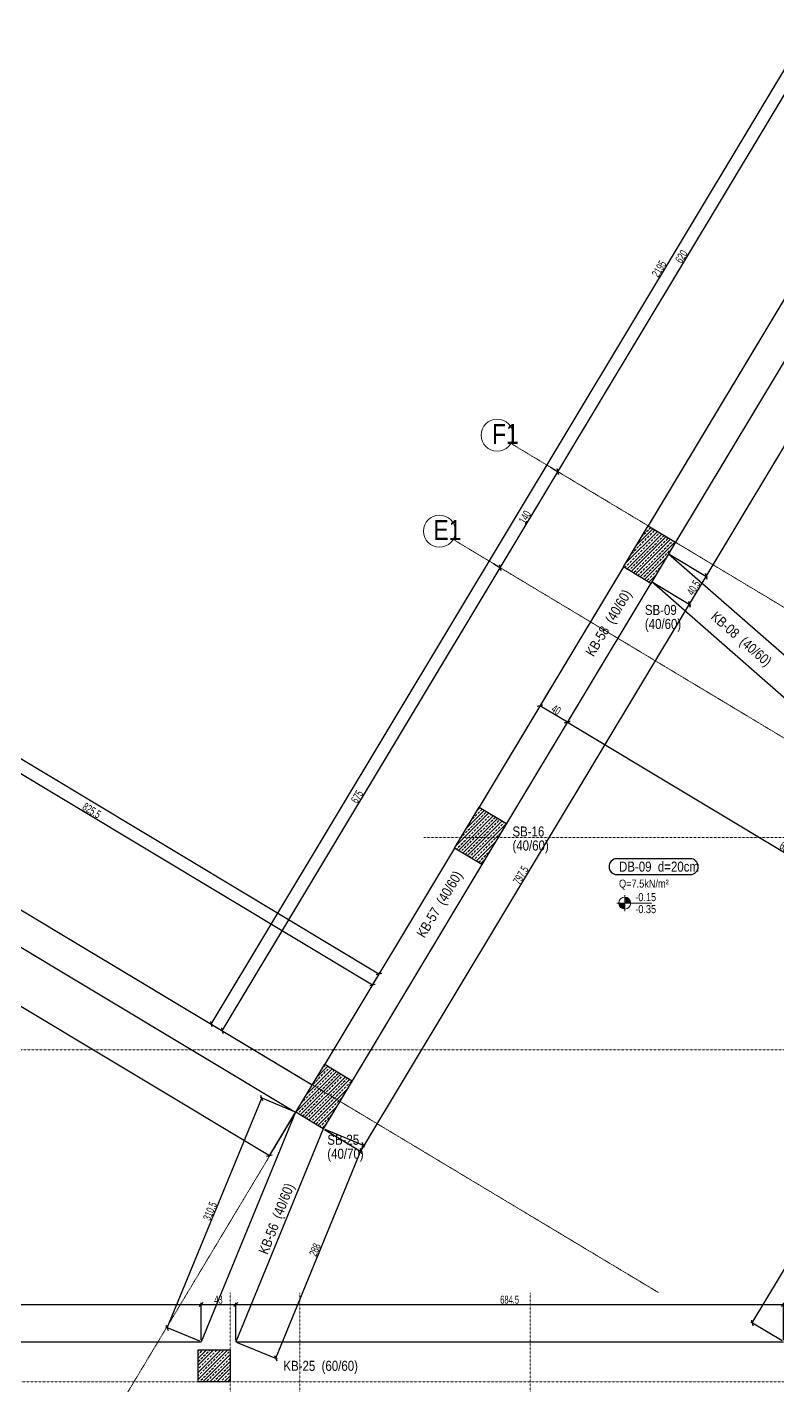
# Model space of a CAD drawing. Header units: millimetres. Extents: x -267 to 94375, y 6431 to 10838.
# Drawn here: x 60152 to 61090, y 7632 to 9330 of the extents above; entities that cross this region are included whole.
import ezdxf

# ---------------------------------------------------------------- set-up
doc = ezdxf.new("R2010")
doc.units = ezdxf.units.MM
doc.header["$LTSCALE"] = 0.0001
doc.linetypes.add('DASHED', pattern=[19.05, 12.7, -6.35])
for name, color, linetype, lineweight in [('AKS BALONU (BEYKENT)', 7, 'Continuous', 20), ('AKS CIZGISI (BEYKENT)', 252, 'DASHED', 20), ('AKS NO (BEYKENT)', 3, 'Continuous', 20), ('AKS OLCU (BEYKENT)', 200, 'Continuous', 20), ('DOSEME ISMI (BEYKENT)', 9, 'Continuous', 20), ('DOSEME PAFTA (BEYKENT)', 3, 'Continuous', 20), ('KIRIS (BEYKENT)', 2, 'Continuous', 30), ('KIRIS ISMI (BEYKENT)', 40, 'Continuous', 20), ('KOLON (BEYKENT)', 3, 'Continuous', 30), ('KOLON ISMI (BEYKENT)', 91, 'Continuous', 20), ('KOT CIZGI (BEYKENT)', 120, 'Continuous', 20), ('KOT YAZI (BEYKENT)', 7, 'Continuous', 20), ('OLCU (BEYKENT)', 14, 'Continuous', 20), ('TARAMA (BEYKENT)', 252, 'Continuous', 25), ('YAZI (BEYKENT)', 140, 'Continuous', 20)]:
    doc.layers.add(name, color=color, linetype=linetype, lineweight=lineweight)
doc.styles.add('DSMOLC-50', font='bahnschrift light condensed', dxfattribs={"width": 0.75, "height": 10})
doc.styles.add('KOT (BEYKENT)', font='')
doc.styles.add('YAZI (BEYKENT)', font='')
doc.styles.get('KOT (BEYKENT)').set_extended_font_data('Bahnschrift Light Condensed')
doc.styles.get('YAZI (BEYKENT)').set_extended_font_data('Bahnschrift Light Condensed')
doc.dimstyles.new('DSMOLC-50', dxfattribs={"dimtxt": 10, "dimasz": 5, "dimexe": 2, "dimexo": 2, "dimgap": 1, "dimtad": 1, "dimdec": 1, "dimrnd": 0.5, "dimzin": 12, "dimdsep": 46, "dimtxsty": 'DSMOLC-50', "dimblk": 'OBLIQUE', "dimblk1": 'OBLIQUE', "dimblk2": 'OBLIQUE', "dimcen": 0, "dimclrt": 7, "dimadec": 0, "dimazin": 0, "dimtfac": 1, "dimtdec": 4, "dimtix": 1, "dimtmove": 2, "dimatfit": 3, "dimfxl": 1, "dimtzin": 0, "dimarcsym": 0})
pattern_1 = [(45, (56234.0714, 6088.7264), (-4.4194174, 4.4194174), []), (45, (56238.491, 6088.7264), (-4.4194174, 4.4194174), [3.125, -1.5625])]

# ---------------------------------------------------------------- blocks, each defined once
blk = doc.blocks.new('_Oblique')
at = {"color": 0, "linetype": 'ByBlock', "lineweight": -2}
blk.add_line((-0.5, -0.5), (0.5, 0.5), dxfattribs=at)
blk = doc.blocks.new('*D1011')
at = {"layer": 'AKS OLCU (BEYKENT)', "color": 0, "lineweight": -2, "transparency": 16777216}
for p, q in [((59881, 8566.7), (59874.9, 8556.4)), ((59875.9, 8558.1), (60583.8, 8133.1)), ((60589, 8141.7), (60582.8, 8131.4))]:
    blk.add_line(p, q, dxfattribs=at)
at = {"layer": 'DEFPOINTS', "color": 0, "lineweight": -3, "transparency": 16777216}
for p in [(59882.1, 8568.4), (60590, 8143.4), (60583.8, 8133.1)]:
    blk.add_point(p, dxfattribs=at)
at = {"layer": 'AKS OLCU (BEYKENT)', "color": 0, "lineweight": -2, "transparency": 16777216, "xscale": 5, "yscale": 5, "zscale": 5}
for p, rotation in [((59875.9, 8558.1), 149.0196979855974), ((60583.8, 8133.1), 329.0196979855974)]:
    blk.add_blockref('_Oblique', p, dxfattribs=dict(at, rotation=rotation))
at = {"layer": 'AKS OLCU (BEYKENT)', "color": 7, "transparency": 16777216, "insert": (60233, 8350.8), "char_height": 10, "attachment_point": 5, "rotation": 329.0197, "style": 'DSMOLC-50'}
blk.add_mtext('825.5', dxfattribs=at)
blk = doc.blocks.new('*D1012')
at = {"layer": 'AKS OLCU (BEYKENT)', "color": 0, "lineweight": -2, "transparency": 16777216}
for p, q in [((58867.8, 9179.7), (58869.8, 9183.2)), ((58868.8, 9181.4), (60592, 8146.8)), ((60591, 8145.1), (60593.1, 8148.5))]:
    blk.add_line(p, q, dxfattribs=at)
at = {"layer": 'DEFPOINTS', "color": 0, "lineweight": -3, "transparency": 16777216}
for p in [(58866.7, 9178), (60590, 8143.4), (60592, 8146.8)]:
    blk.add_point(p, dxfattribs=at)
at = {"layer": 'AKS OLCU (BEYKENT)', "color": 0, "lineweight": -2, "transparency": 16777216, "xscale": 5, "yscale": 5, "zscale": 5}
for p, rotation in [((58868.8, 9181.4), 149.0196979855974), ((60592, 8146.8), 329.0196979855974)]:
    blk.add_blockref('_Oblique', p, dxfattribs=dict(at, rotation=rotation))
at = {"layer": 'AKS OLCU (BEYKENT)', "color": 7, "transparency": 16777216, "insert": (59733.6, 8669.4), "char_height": 10, "attachment_point": 5, "rotation": 329.0197, "style": 'DSMOLC-50'}
blk.add_mtext('2010', dxfattribs=at)
blk = doc.blocks.new('*D1013')
at = {"layer": 'AKS OLCU (BEYKENT)', "color": 0, "lineweight": -2, "transparency": 16777216}
for p, q in [((60396.1, 8075.6), (60743.5, 8654.3)), ((60734.9, 8659.4), (60745.2, 8653.3)), ((60387.5, 8080.8), (60397.8, 8074.6))]:
    blk.add_line(p, q, dxfattribs=at)
at = {"layer": 'DEFPOINTS', "color": 0, "lineweight": -3, "transparency": 16777216}
for p in [(60733.2, 8660.5), (60743.5, 8654.3), (60385.8, 8081.8)]:
    blk.add_point(p, dxfattribs=at)
at = {"layer": 'AKS OLCU (BEYKENT)', "color": 0, "lineweight": -2, "transparency": 16777216, "xscale": 5, "yscale": 5, "zscale": 5}
for p, rotation in [((60743.5, 8654.3), 59.02005445018564), ((60396.1, 8075.6), 239.0200544501857)]:
    blk.add_blockref('_Oblique', p, dxfattribs=dict(at, rotation=rotation))
at = {"layer": 'AKS OLCU (BEYKENT)', "color": 7, "transparency": 16777216, "insert": (60564.6, 8368.1), "char_height": 10, "attachment_point": 5, "rotation": 59.0201, "style": 'DSMOLC-50'}
blk.add_mtext('675', dxfattribs=at)
blk = doc.blocks.new('*D1014')
at = {"layer": 'AKS OLCU (BEYKENT)', "color": 0, "lineweight": -2, "transparency": 16777216}
for p, q in [((60807, 8779.5), (60817.3, 8773.3)), ((60743.5, 8654.3), (60815.6, 8774.3)), ((60734.9, 8659.4), (60745.2, 8653.3))]:
    blk.add_line(p, q, dxfattribs=at)
at = {"layer": 'DEFPOINTS', "color": 0, "lineweight": -3, "transparency": 16777216}
for p in [(60805.3, 8780.5), (60815.6, 8774.3), (60733.2, 8660.5)]:
    blk.add_point(p, dxfattribs=at)
at = {"layer": 'AKS OLCU (BEYKENT)', "color": 0, "lineweight": -2, "transparency": 16777216, "xscale": 5, "yscale": 5, "zscale": 5}
for p, rotation in [((60815.6, 8774.3), 59.02005445018564), ((60743.5, 8654.3), 239.0200544501857)]:
    blk.add_blockref('_Oblique', p, dxfattribs=dict(at, rotation=rotation))
at = {"layer": 'AKS OLCU (BEYKENT)', "color": 7, "transparency": 16777216, "insert": (60774.3, 8717.5), "char_height": 10, "attachment_point": 5, "rotation": 59.0201, "style": 'DSMOLC-50'}
blk.add_mtext('140', dxfattribs=at)
blk = doc.blocks.new('*D1015')
at = {"layer": 'AKS OLCU (BEYKENT)', "color": 0, "lineweight": -2, "transparency": 16777216}
for p, q in [((60815.6, 8774.3), (61134.7, 9305.9)), ((61126.1, 9311), (61136.4, 9304.8)), ((60807, 8779.5), (60817.3, 8773.3))]:
    blk.add_line(p, q, dxfattribs=at)
at = {"layer": 'DEFPOINTS', "color": 0, "lineweight": -3, "transparency": 16777216}
for p in [(61124.4, 9312.1), (61134.7, 9305.9), (60805.3, 8780.5)]:
    blk.add_point(p, dxfattribs=at)
at = {"layer": 'AKS OLCU (BEYKENT)', "color": 0, "lineweight": -2, "transparency": 16777216, "xscale": 5, "yscale": 5, "zscale": 5}
for p, rotation in [((61134.7, 9305.9), 59.02005445018564), ((60815.6, 8774.3), 239.0200544501857)]:
    blk.add_blockref('_Oblique', p, dxfattribs=dict(at, rotation=rotation))
at = {"layer": 'AKS OLCU (BEYKENT)', "color": 7, "transparency": 16777216, "insert": (60969.9, 9043.2), "char_height": 10, "attachment_point": 5, "rotation": 59.0201, "style": 'DSMOLC-50'}
blk.add_mtext('620', dxfattribs=at)
blk = doc.blocks.new('*D1017')
at = {"layer": 'AKS OLCU (BEYKENT)', "color": 0, "lineweight": -2, "transparency": 16777216}
for p, q in [((60382.4, 8083.9), (61512.2, 9965.7)), ((61513.9, 9964.7), (61510.5, 9966.7)), ((60384.1, 8082.8), (60380.6, 8084.9))]:
    blk.add_line(p, q, dxfattribs=at)
at = {"layer": 'DEFPOINTS', "color": 0, "lineweight": -3, "transparency": 16777216}
for p in [(61512.2, 9965.7), (61515.6, 9963.6), (60385.8, 8081.8)]:
    blk.add_point(p, dxfattribs=at)
at = {"layer": 'AKS OLCU (BEYKENT)', "color": 0, "lineweight": -2, "transparency": 16777216, "xscale": 5, "yscale": 5, "zscale": 5}
for p, rotation in [((61512.2, 9965.7), 59.02005445018564), ((60382.4, 8083.9), 239.0200544501857)]:
    blk.add_blockref('_Oblique', p, dxfattribs=dict(at, rotation=rotation))
at = {"layer": 'AKS OLCU (BEYKENT)', "color": 7, "transparency": 16777216, "insert": (60942, 9027.9), "char_height": 10, "attachment_point": 5, "rotation": 59.0201, "style": 'DSMOLC-50'}
blk.add_mtext('2195', dxfattribs=at)
blk = doc.blocks.new('*D1216')
at = {"layer": 'DEFPOINTS', "color": 0, "transparency": 16777216}
for p in [(59831, 7745.3), (60369.8, 7733.3), (60369.8, 7686.8)]:
    blk.add_point(p, dxfattribs=at)
at = {"layer": 'OLCU (BEYKENT)', "color": 0, "lineweight": -2, "transparency": 16777216}
for p, q in [((59831, 7743.3), (59831, 7731.3)), ((59831, 7733.3), (60369.8, 7733.3)), ((60369.8, 7688.8), (60369.8, 7735.3))]:
    blk.add_line(p, q, dxfattribs=at)
at = {"layer": 'OLCU (BEYKENT)', "color": 0, "lineweight": -2, "transparency": 16777216, "xscale": 5, "yscale": 5, "zscale": 5, "rotation": 180}
blk.add_blockref('_Oblique', (59831, 7733.3), dxfattribs=at)
at = {"layer": 'OLCU (BEYKENT)', "color": 0, "lineweight": -2, "transparency": 16777216, "xscale": 5, "yscale": 5, "zscale": 5}
blk.add_blockref('_Oblique', (60369.8, 7733.3), dxfattribs=at)
at = {"layer": 'OLCU (BEYKENT)', "color": 7, "transparency": 16777216, "insert": (60100.4, 7739.4), "char_height": 10, "attachment_point": 5, "style": 'DSMOLC-50'}
blk.add_mtext('539', dxfattribs=at)
blk = doc.blocks.new('*D1217')
at = {"layer": 'DEFPOINTS', "color": 0, "transparency": 16777216}
for p in [(60413, 7733.3), (60369.8, 7686.8), (60413, 7686.8)]:
    blk.add_point(p, dxfattribs=at)
at = {"layer": 'OLCU (BEYKENT)', "color": 0, "lineweight": -2, "transparency": 16777216}
for p, q in [((60369.8, 7688.8), (60369.8, 7735.3)), ((60369.8, 7733.3), (60413, 7733.3)), ((60413, 7688.8), (60413, 7735.3))]:
    blk.add_line(p, q, dxfattribs=at)
at = {"layer": 'OLCU (BEYKENT)', "color": 0, "lineweight": -2, "transparency": 16777216, "xscale": 5, "yscale": 5, "zscale": 5, "rotation": 180}
blk.add_blockref('_Oblique', (60369.8, 7733.3), dxfattribs=at)
at = {"layer": 'OLCU (BEYKENT)', "color": 0, "lineweight": -2, "transparency": 16777216, "xscale": 5, "yscale": 5, "zscale": 5}
blk.add_blockref('_Oblique', (60413, 7733.3), dxfattribs=at)
at = {"layer": 'OLCU (BEYKENT)', "color": 7, "transparency": 16777216, "insert": (60391.4, 7739.4), "char_height": 10, "attachment_point": 5, "style": 'DSMOLC-50'}
blk.add_mtext('43', dxfattribs=at)
blk = doc.blocks.new('*D1218')
at = {"layer": 'DEFPOINTS', "color": 0, "transparency": 16777216}
for p in [(61097.3, 7733.3), (60413, 7686.8), (61097.3, 7686.8)]:
    blk.add_point(p, dxfattribs=at)
at = {"layer": 'OLCU (BEYKENT)', "color": 0, "lineweight": -2, "transparency": 16777216}
for p, q in [((60413, 7688.8), (60413, 7735.3)), ((60413, 7733.3), (61097.3, 7733.3)), ((61097.3, 7688.8), (61097.3, 7735.3))]:
    blk.add_line(p, q, dxfattribs=at)
at = {"layer": 'OLCU (BEYKENT)', "color": 0, "lineweight": -2, "transparency": 16777216, "xscale": 5, "yscale": 5, "zscale": 5, "rotation": 180}
blk.add_blockref('_Oblique', (60413, 7733.3), dxfattribs=at)
at = {"layer": 'OLCU (BEYKENT)', "color": 0, "lineweight": -2, "transparency": 16777216, "xscale": 5, "yscale": 5, "zscale": 5}
blk.add_blockref('_Oblique', (61097.3, 7733.3), dxfattribs=at)
at = {"layer": 'OLCU (BEYKENT)', "color": 7, "transparency": 16777216, "insert": (60755.2, 7739.4), "char_height": 10, "attachment_point": 5, "style": 'DSMOLC-50'}
blk.add_mtext('684.5', dxfattribs=at)
blk = doc.blocks.new('*D1243')
at = {"layer": 'DEFPOINTS', "color": 0, "transparency": 16777216}
for p in [(59831, 8368.3), (60487.6, 7974), (60455, 7919.6)]:
    blk.add_point(p, dxfattribs=at)
at = {"layer": 'OLCU (BEYKENT)', "color": 0, "lineweight": -2, "transparency": 16777216}
for p, q in [((59830, 8366.6), (59797.3, 8312.2)), ((59798.4, 8313.9), (60455, 7919.6)), ((60486.6, 7972.3), (60454, 7917.9))]:
    blk.add_line(p, q, dxfattribs=at)
at = {"layer": 'OLCU (BEYKENT)', "color": 0, "lineweight": -2, "transparency": 16777216, "xscale": 5, "yscale": 5, "zscale": 5}
for p, rotation in [((59798.4, 8313.9), 149.0195698134206), ((60455, 7919.6), 329.0195698134207)]:
    blk.add_blockref('_Oblique', p, dxfattribs=dict(at, rotation=rotation))
at = {"layer": 'OLCU (BEYKENT)', "color": 7, "transparency": 16777216, "insert": (60129.8, 8121.9), "char_height": 10, "attachment_point": 5, "rotation": 329.0196, "style": 'DSMOLC-50'}
blk.add_mtext('766', dxfattribs=at)
blk = doc.blocks.new('*D1269')
at = {"layer": 'DEFPOINTS', "color": 0, "transparency": 16777216}
for p in [(60833.6, 8471.4), (61367.5, 8136.8), (61373.7, 8147.1)]:
    blk.add_point(p, dxfattribs=at)
at = {"layer": 'OLCU (BEYKENT)', "color": 0, "lineweight": -2, "transparency": 16777216}
for p, q in [((60832.5, 8469.7), (60826.4, 8459.4)), ((60827.4, 8461.1), (61367.5, 8136.8)), ((61372.7, 8145.4), (61366.5, 8135.1))]:
    blk.add_line(p, q, dxfattribs=at)
at = {"layer": 'OLCU (BEYKENT)', "color": 0, "lineweight": -2, "transparency": 16777216, "xscale": 5, "yscale": 5, "zscale": 5}
for p, rotation in [((60827.4, 8461.1), 149.0196979856256), ((61367.5, 8136.8), 329.0196979856257)]:
    blk.add_blockref('_Oblique', p, dxfattribs=dict(at, rotation=rotation))
at = {"layer": 'OLCU (BEYKENT)', "color": 7, "transparency": 16777216, "insert": (61100.6, 8304.2), "char_height": 10, "attachment_point": 5, "rotation": 329.0197, "style": 'DSMOLC-50'}
blk.add_mtext('630', dxfattribs=at)
blk = doc.blocks.new('*D1274')
at = {"layer": 'DEFPOINTS', "color": 0, "transparency": 16777216}
for p in [(60807.3, 8505.3), (60793.1, 8481.7), (60833.6, 8471.4)]:
    blk.add_point(p, dxfattribs=at)
at = {"layer": 'OLCU (BEYKENT)', "color": 0, "lineweight": -2, "transparency": 16777216}
for p, q in [((60806.2, 8503.6), (60792.1, 8480)), ((60827.4, 8461.1), (60793.1, 8481.7)), ((60832.5, 8469.7), (60826.4, 8459.4))]:
    blk.add_line(p, q, dxfattribs=at)
at = {"layer": 'OLCU (BEYKENT)', "color": 0, "lineweight": -2, "transparency": 16777216, "xscale": 5, "yscale": 5, "zscale": 5}
for p, rotation in [((60793.1, 8481.7), 149.0196979856256), ((60827.4, 8461.1), 329.0196979856257)]:
    blk.add_blockref('_Oblique', p, dxfattribs=dict(at, rotation=rotation))
at = {"layer": 'OLCU (BEYKENT)', "color": 7, "transparency": 16777216, "insert": (60813.4, 8476.7), "char_height": 10, "attachment_point": 5, "rotation": 329.0197, "style": 'DSMOLC-50'}
blk.add_mtext('40', dxfattribs=at)
blk = doc.blocks.new('*D1335')
at = {"layer": 'DEFPOINTS', "color": 0, "transparency": 16777216}
for p in [(60445.6, 7991.2), (60488.1, 7973.7), (60369.8, 7686.8)]:
    blk.add_point(p, dxfattribs=at)
at = {"layer": 'OLCU (BEYKENT)', "color": 0, "lineweight": -2, "transparency": 16777216}
for p, q in [((60327.3, 7704.3), (60445.6, 7991.2)), ((60486.3, 7974.4), (60443.8, 7992)), ((60368, 7687.5), (60325.5, 7705))]:
    blk.add_line(p, q, dxfattribs=at)
at = {"layer": 'OLCU (BEYKENT)', "color": 0, "lineweight": -2, "transparency": 16777216, "xscale": 5, "yscale": 5, "zscale": 5}
for p, rotation in [((60445.6, 7991.2), 67.59388724517136), ((60327.3, 7704.3), 247.5938872451714)]:
    blk.add_blockref('_Oblique', p, dxfattribs=dict(at, rotation=rotation))
at = {"layer": 'OLCU (BEYKENT)', "color": 7, "transparency": 16777216, "insert": (60380.8, 7850.1), "char_height": 10, "attachment_point": 5, "rotation": 67.5939, "style": 'DSMOLC-50'}
blk.add_mtext('310.5', dxfattribs=at)
blk = doc.blocks.new('*D1336')
at = {"layer": 'DEFPOINTS', "color": 0, "transparency": 16777216}
for p in [(60522.3, 7953.1), (60572.3, 7932.7), (60413, 7686.8)]:
    blk.add_point(p, dxfattribs=at)
at = {"layer": 'OLCU (BEYKENT)', "color": 0, "lineweight": -2, "transparency": 16777216}
for p, q in [((60524.2, 7952.4), (60574.1, 7931.9)), ((60463, 7666.3), (60572.3, 7932.7)), ((60414.9, 7686), (60464.9, 7665.5))]:
    blk.add_line(p, q, dxfattribs=at)
at = {"layer": 'OLCU (BEYKENT)', "color": 0, "lineweight": -2, "transparency": 16777216, "xscale": 5, "yscale": 5, "zscale": 5}
for p, rotation in [((60572.3, 7932.7), 67.69664185061853), ((60463, 7666.3), 247.6966418506185)]:
    blk.add_blockref('_Oblique', p, dxfattribs=dict(at, rotation=rotation))
at = {"layer": 'OLCU (BEYKENT)', "color": 7, "transparency": 16777216, "insert": (60512, 7801.8), "char_height": 10, "attachment_point": 5, "rotation": 67.6966, "style": 'DSMOLC-50'}
blk.add_mtext('288', dxfattribs=at)
blk = doc.blocks.new('*D1337')
at = {"layer": 'DEFPOINTS', "color": 0, "transparency": 16777216}
for p in [(60932.9, 8636.8), (60979.8, 8608.6), (60522.3, 7953.1)]:
    blk.add_point(p, dxfattribs=at)
at = {"layer": 'OLCU (BEYKENT)', "color": 0, "lineweight": -2, "transparency": 16777216}
for p, q in [((60934.6, 8635.8), (60981.5, 8607.6)), ((60569.2, 7925), (60979.8, 8608.6)), ((60524, 7952.1), (60570.9, 7924))]:
    blk.add_line(p, q, dxfattribs=at)
at = {"layer": 'OLCU (BEYKENT)', "color": 0, "lineweight": -2, "transparency": 16777216, "xscale": 5, "yscale": 5, "zscale": 5}
for p, rotation in [((60979.8, 8608.6), 59.01239547672013), ((60569.2, 7925), 239.0123954767201)]:
    blk.add_blockref('_Oblique', p, dxfattribs=dict(at, rotation=rotation))
at = {"layer": 'OLCU (BEYKENT)', "color": 7, "transparency": 16777216, "insert": (60769.2, 8270), "char_height": 10, "attachment_point": 5, "rotation": 59.0124, "style": 'DSMOLC-50'}
blk.add_mtext('797.5', dxfattribs=at)
blk = doc.blocks.new('*D1338')
at = {"layer": 'DEFPOINTS', "color": 0, "transparency": 16777216}
for p in [(61375.3, 8238.5), (61414.5, 8215), (61097.3, 7686.8)]:
    blk.add_point(p, dxfattribs=at)
at = {"layer": 'OLCU (BEYKENT)', "color": 0, "lineweight": -2, "transparency": 16777216}
for p, q in [((61058.2, 7710.3), (61375.3, 8238.5)), ((61412.7, 8216), (61373.6, 8239.5)), ((61095.6, 7687.8), (61056.5, 7711.3))]:
    blk.add_line(p, q, dxfattribs=at)
at = {"layer": 'OLCU (BEYKENT)', "color": 0, "lineweight": -2, "transparency": 16777216, "xscale": 5, "yscale": 5, "zscale": 5}
for p, rotation in [((61375.3, 8238.5), 59.01954552433869), ((61058.2, 7710.3), 239.0195455243387)]:
    blk.add_blockref('_Oblique', p, dxfattribs=dict(at, rotation=rotation))
at = {"layer": 'OLCU (BEYKENT)', "color": 7, "transparency": 16777216, "insert": (61211.6, 7977.5), "char_height": 10, "attachment_point": 5, "rotation": 59.0195, "style": 'DSMOLC-50'}
blk.add_mtext('616', dxfattribs=at)
blk = doc.blocks.new('*D1344')
at = {"layer": 'DEFPOINTS', "color": 0, "transparency": 16777216}
for p in [(60953.8, 8671.6), (61000.7, 8643.5), (60932.9, 8636.8)]:
    blk.add_point(p, dxfattribs=at)
at = {"layer": 'OLCU (BEYKENT)', "color": 0, "lineweight": -2, "transparency": 16777216}
for p, q in [((60955.5, 8670.6), (61002.4, 8642.5)), ((60979.8, 8608.6), (61000.7, 8643.5)), ((60934.6, 8635.8), (60981.5, 8607.6))]:
    blk.add_line(p, q, dxfattribs=at)
at = {"layer": 'OLCU (BEYKENT)', "color": 0, "lineweight": -2, "transparency": 16777216, "xscale": 5, "yscale": 5, "zscale": 5}
for p, rotation in [((61000.7, 8643.5), 59.01239547672013), ((60979.8, 8608.6), 239.0123954767201)]:
    blk.add_blockref('_Oblique', p, dxfattribs=dict(at, rotation=rotation))
at = {"layer": 'OLCU (BEYKENT)', "color": 7, "transparency": 16777216, "insert": (60985, 8629.2), "char_height": 10, "attachment_point": 5, "rotation": 59.0124, "style": 'DSMOLC-50'}
blk.add_mtext('40.5', dxfattribs=at)
blk = doc.blocks.new('*D1345')
at = {"layer": 'DEFPOINTS', "color": 0, "transparency": 16777216}
for p in [(61261, 9183.4), (61308, 9155.2), (60953.8, 8671.6)]:
    blk.add_point(p, dxfattribs=at)
at = {"layer": 'OLCU (BEYKENT)', "color": 0, "lineweight": -2, "transparency": 16777216}
for p, q in [((61262.8, 9182.3), (61309.7, 9154.1)), ((61000.7, 8643.5), (61308, 9155.2)), ((60955.5, 8670.6), (61002.4, 8642.5))]:
    blk.add_line(p, q, dxfattribs=at)
at = {"layer": 'OLCU (BEYKENT)', "color": 0, "lineweight": -2, "transparency": 16777216, "xscale": 5, "yscale": 5, "zscale": 5}
for p, rotation in [((61308, 9155.2), 59.01239547672013), ((61000.7, 8643.5), 239.0123954767201)]:
    blk.add_blockref('_Oblique', p, dxfattribs=dict(at, rotation=rotation))
at = {"layer": 'OLCU (BEYKENT)', "color": 7, "transparency": 16777216, "insert": (61149.1, 8902.5), "char_height": 10, "attachment_point": 5, "rotation": 59.0124, "style": 'DSMOLC-50'}
blk.add_mtext('597', dxfattribs=at)

msp = doc.modelspace()

# ---------------------------------------------------------------- hatches: boundary and pattern name
at = {"layer": 'KOT CIZGI (BEYKENT)'}
h = msp.add_hatch(color=256, dxfattribs=at)
h.dxf.hatch_style = 1
h.paths.add_polyline_path([(60899.01, 8242.59), (60899.01, 8235.09), (60906.51, 8235.09, 0.4142136)])
h = msp.add_hatch(color=256, dxfattribs=at)
h.dxf.hatch_style = 1
h.paths.add_polyline_path([(60899.01, 8235.09), (60891.51, 8235.09, 0.4142136), (60899.01, 8227.59)])
at = {"layer": 'TARAMA (BEYKENT)'}
h = msp.add_hatch(dxfattribs=at)
h.set_pattern_fill('ANSI33', color=256, style=0, pattern_type=0)
h.set_pattern_definition(pattern_1)
h.paths.add_polyline_path([(60928.21, 8706.72), (60962.5, 8686.13), (60931.62, 8634.69), (60897.32, 8655.27)], flags=0)
h = msp.add_hatch(dxfattribs=at)
h.set_pattern_fill('ANSI33', color=256, style=0, pattern_type=0)
h.set_pattern_definition(pattern_1)
h.paths.add_polyline_path([(60717.16, 8355.21), (60751.46, 8334.62), (60720.57, 8283.17), (60686.28, 8303.76)], flags=0)
h = msp.add_hatch(dxfattribs=at)
h.set_pattern_fill('ANSI33', color=256, style=0, pattern_type=0)
h.set_pattern_definition(pattern_1)
h.paths.add_polyline_path([(60524.13, 8033.7), (60558.43, 8013.11), (60522.4, 7953.1), (60488.1, 7973.69)], flags=0)
h = msp.add_hatch(dxfattribs=at)
h.set_pattern_fill('ANSI33', color=256, style=0, pattern_type=0)
h.set_pattern_definition(pattern_1)
h.paths.add_polyline_path([(60366.04, 7676.77), (60406.04, 7676.77), (60406.04, 7636.77), (60366.04, 7636.77)], flags=0)

# ---------------------------------------------------------------- linework, layer by layer
at = {"layer": 'AKS BALONU (BEYKENT)'}
for centre in [(60739.59, 8819.93), (60667.52, 8699.9)]:
    msp.add_circle(centre, 20, dxfattribs=at)
at = {"layer": 'AKS CIZGISI (BEYKENT)'}
for p, q in [((61741.51, 10061.32), (60198.68, 7491.62)), ((58613.96, 9145.57), (60941.25, 7748.32)), ((60756.73, 8809.64), (61998.4, 8064.18)), ((60684.67, 8689.61), (61926.34, 7944.15)), ((60648, 8317.3), (64471.03, 8317.3)), ((58588.02, 8051.77), (64471.03, 8051.77)), ((60406.04, 6731.77), (60406.04, 7748.07)), ((60493.25, 6731.77), (60493.25, 7748.07)), ((60781.03, 6731.77), (60781.03, 7748.07)), ((58085.37, 7636.77), (64471.03, 7636.77))]:
    msp.add_line(p, q, dxfattribs=at)
at = {"layer": 'DOSEME PAFTA (BEYKENT)', "lineweight": -3}
msp.add_lwpolyline([(60889.3, 8270.8), (60980.98, 8270.8, 1), (60980.98, 8290.59), (60889.3, 8290.59, 1)], format="xyb", close=True, dxfattribs=at)
at = {"layer": 'KIRIS (BEYKENT)'}
for p, q in [((61216.5, 9186.92), (60928.24, 8706.81)), ((61250.8, 9166.33), (60962.54, 8686.22)), ((60953.73, 8671.71), (61435.38, 8249.83)), ((60897.36, 8655.37), (60717.15, 8355.21)), ((60931.65, 8634.78), (60751.44, 8334.62)), ((60932.81, 8636.86), (61414.45, 8214.98)), ((59852.21, 8402.13), (60508.61, 8008.03)), ((59831.62, 8367.83), (60487.62, 7973.98)), ((60686.26, 8303.77), (60524.12, 8033.71)), ((60720.56, 8283.18), (60558.41, 8013.12)), ((60487.62, 7973.98), (60369.81, 7686.77)), ((60522.31, 7953.15), (60413.04, 7686.77)), ((59831.04, 7686.77), (60369.81, 7686.77)), ((60413.04, 7686.77), (61097.32, 7686.77))]:
    msp.add_line(p, q, dxfattribs=at)
at = {"layer": 'KOLON (BEYKENT)'}
for points in [[(60928.21, 8706.72), (60962.5, 8686.13), (60931.62, 8634.69), (60897.32, 8655.27)], [(60717.16, 8355.21), (60751.46, 8334.62), (60720.57, 8283.17), (60686.28, 8303.76)], [(60524.13, 8033.7), (60558.43, 8013.11), (60522.4, 7953.1), (60488.1, 7973.69)], [(60366.04, 7676.77), (60406.04, 7676.77), (60406.04, 7636.77), (60366.04, 7636.77)]]:
    msp.add_lwpolyline(points, close=True, dxfattribs=at)
at = {"layer": 'KOT CIZGI (BEYKENT)'}
for p, q in [((60899.01, 8245.09), (60899.01, 8225.09)), ((60889.01, 8235.09), (60933.04, 8235.09))]:
    msp.add_line(p, q, dxfattribs=at)
msp.add_circle((60899.01, 8235.09), 7.5, dxfattribs=at)

# ---------------------------------------------------------------- texts
at = {"layer": 'AKS NO (BEYKENT)', "style": 'YAZI (BEYKENT)'}
for s, p in [('F1', (60733.26, 8808.93)), ('E1', (60659.93, 8688.9))]:
    msp.add_text(s, height=25, dxfattribs=at).set_placement(p)
at = {"layer": 'DOSEME ISMI (BEYKENT)', "style": 'YAZI (BEYKENT)'}
msp.add_text('DB-09  d=20cm', height=12.5, dxfattribs=at).set_placement((60891.94, 8274.46))
at = {"layer": 'KIRIS ISMI (BEYKENT)', "style": 'YAZI (BEYKENT)'}
for s, rotation, p in [('KB-58  (40/60)', 59.01964, (60860.01, 8542.15)), ('KB-08  (40/60)', 318.78476, (61005.65, 8591.34)), ('KB-57  (40/60)', 59.01962, (60648.91, 8190.56)), ('KB-56  (40/60)', 68.8259, (60452.76, 7794.99))]:
    msp.add_text(s, height=12.5, rotation=rotation, dxfattribs=at).set_placement(p)
msp.add_text('KB-25  (60/60)', height=12.5, dxfattribs=at).set_placement((60472.57, 7650.52))
at = {"layer": 'KOLON ISMI (BEYKENT)', "style": 'YAZI (BEYKENT)'}
for s, p in [('SB-09', (60924.23, 8595.25)), ('(40/60)', (60924.23, 8577.75)), ('SB-16', (60758.76, 8318.36)), ('(40/60)', (60758.76, 8300.86)), ('SB-25', (60527.4, 7933.1)), ('(40/70)', (60527.4, 7915.6))]:
    msp.add_text(s, height=12.5, dxfattribs=at).set_placement(p)
at = {"layer": 'KOT YAZI (BEYKENT)', "style": 'KOT (BEYKENT)'}
for s, p in [(' -0.15', (60909.01, 8237.59)), (' -0.35', (60909.01, 8222.59))]:
    msp.add_text(s, height=10, dxfattribs=at).set_placement(p)
at = {"layer": 'YAZI (BEYKENT)', "style": 'YAZI (BEYKENT)'}
msp.add_text('Q=7.5kN/m²', height=10, dxfattribs=at).set_placement((60891.94, 8254.46))

# ---------------------------------------------------------------- dimensions: what is measured, and where the dimension line sits
at = {"layer": 'AKS OLCU (BEYKENT)'}
for base, p1, p2, angle, picture, middle in [((61512.17, 9965.7), (60385.78, 8081.81), (61515.6, 9963.64), 59.02005, '*D1017', (60942.03, 9027.92)), ((61134.69, 9305.88), (60805.27, 8780.5), (61124.4, 9312.06), 59.02005, '*D1015', (60969.89, 9043.24)), ((60592.05, 8146.81), (58866.74, 9178.01), (60589.99, 8143.38), 329.0197, '*D1012', (59733.57, 8669.36)), ((60815.55, 8774.32), (60733.2, 8660.47), (60805.27, 8780.5), 59.02005, '*D1014', (60774.29, 8717.45)), ((60743.49, 8654.29), (60385.78, 8081.81), (60733.2, 8660.47), 59.02005, '*D1013', (60564.59, 8368.08)), ((60583.81, 8133.09), (59882.07, 8568.41), (60589.99, 8143.38), 329.0197, '*D1011', (60232.99, 8350.84))]:
    dim = msp.add_linear_dim(base=base, p1=p1, p2=p2, angle=angle, dimstyle='DSMOLC-50', dxfattribs=at)
    dim.commit()
    dim.dimension.update_dxf_attribs({"geometry": picture, "text_midpoint": middle})
at = {"layer": 'OLCU (BEYKENT)'}
for base, p1, p2, angle, picture, middle in [((61308, 9155.17), (60953.81, 8671.64), (61261.05, 9183.37), 239.0124, '*D1345', (61149.11, 8902.47)), ((61000.6934, 8643.4824), (60932.8839, 8636.7935), (60953.806, 8671.6414), 239.0124, '*D1344', (60984.9979, 8629.2021)), ((60793.1, 8481.72), (60833.57, 8471.42), (60807.25, 8505.29), 329.0197, '*D1274', (60813.39, 8476.66)), ((61367.54, 8136.84), (60833.57, 8471.42), (61373.72, 8147.12), 329.0197, '*D1269', (61100.61, 8304.22)), ((60454.99, 7919.64), (59831.04, 8368.3), (60487.62, 7973.98), 329.01957, '*D1243', (60129.79, 8121.95)), ((60369.81, 7733.33), (59831.04, 7745.33), (60369.81, 7686.77), 0, '*D1216', (60100.42, 7739.43)), ((60413.04, 7733.33), (60369.81, 7686.77), (60413.04, 7686.77), 0, '*D1217', (60391.43, 7739.43)), ((61097.32, 7733.33), (60413.04, 7686.77), (61097.32, 7686.77), 0, '*D1218', (60755.18, 7739.43))]:
    dim = msp.add_linear_dim(base=base, p1=p1, p2=p2, angle=angle, dimstyle='DSMOLC-50', dxfattribs=at)
    dim.commit()
    dim.dimension.update_dxf_attribs({"geometry": picture, "text_midpoint": middle})
for p1, p2, distance, picture, middle in [((60522.31, 7953.15), (60932.88, 8636.79), -54.69, '*D1337', (60769.25, 8269.96)), ((61097.32, 7686.77), (61414.45, 8214.98), 45.62, '*D1338', (61211.59, 7977.47)), ((60369.81, 7686.77), (60488.1, 7973.69), 45.95, '*D1335', (60380.83, 7850.07)), ((60413.04, 7686.77), (60522.31, 7953.15), -54.01, '*D1336', (60512, 7801.78))]:
    dim = msp.add_aligned_dim(p1=p1, p2=p2, distance=distance, dimstyle='DSMOLC-50', dxfattribs=at)
    dim.commit()
    dim.dimension.update_dxf_attribs({"geometry": picture, "text_midpoint": middle})

doc.saveas('drawing.dxf')
